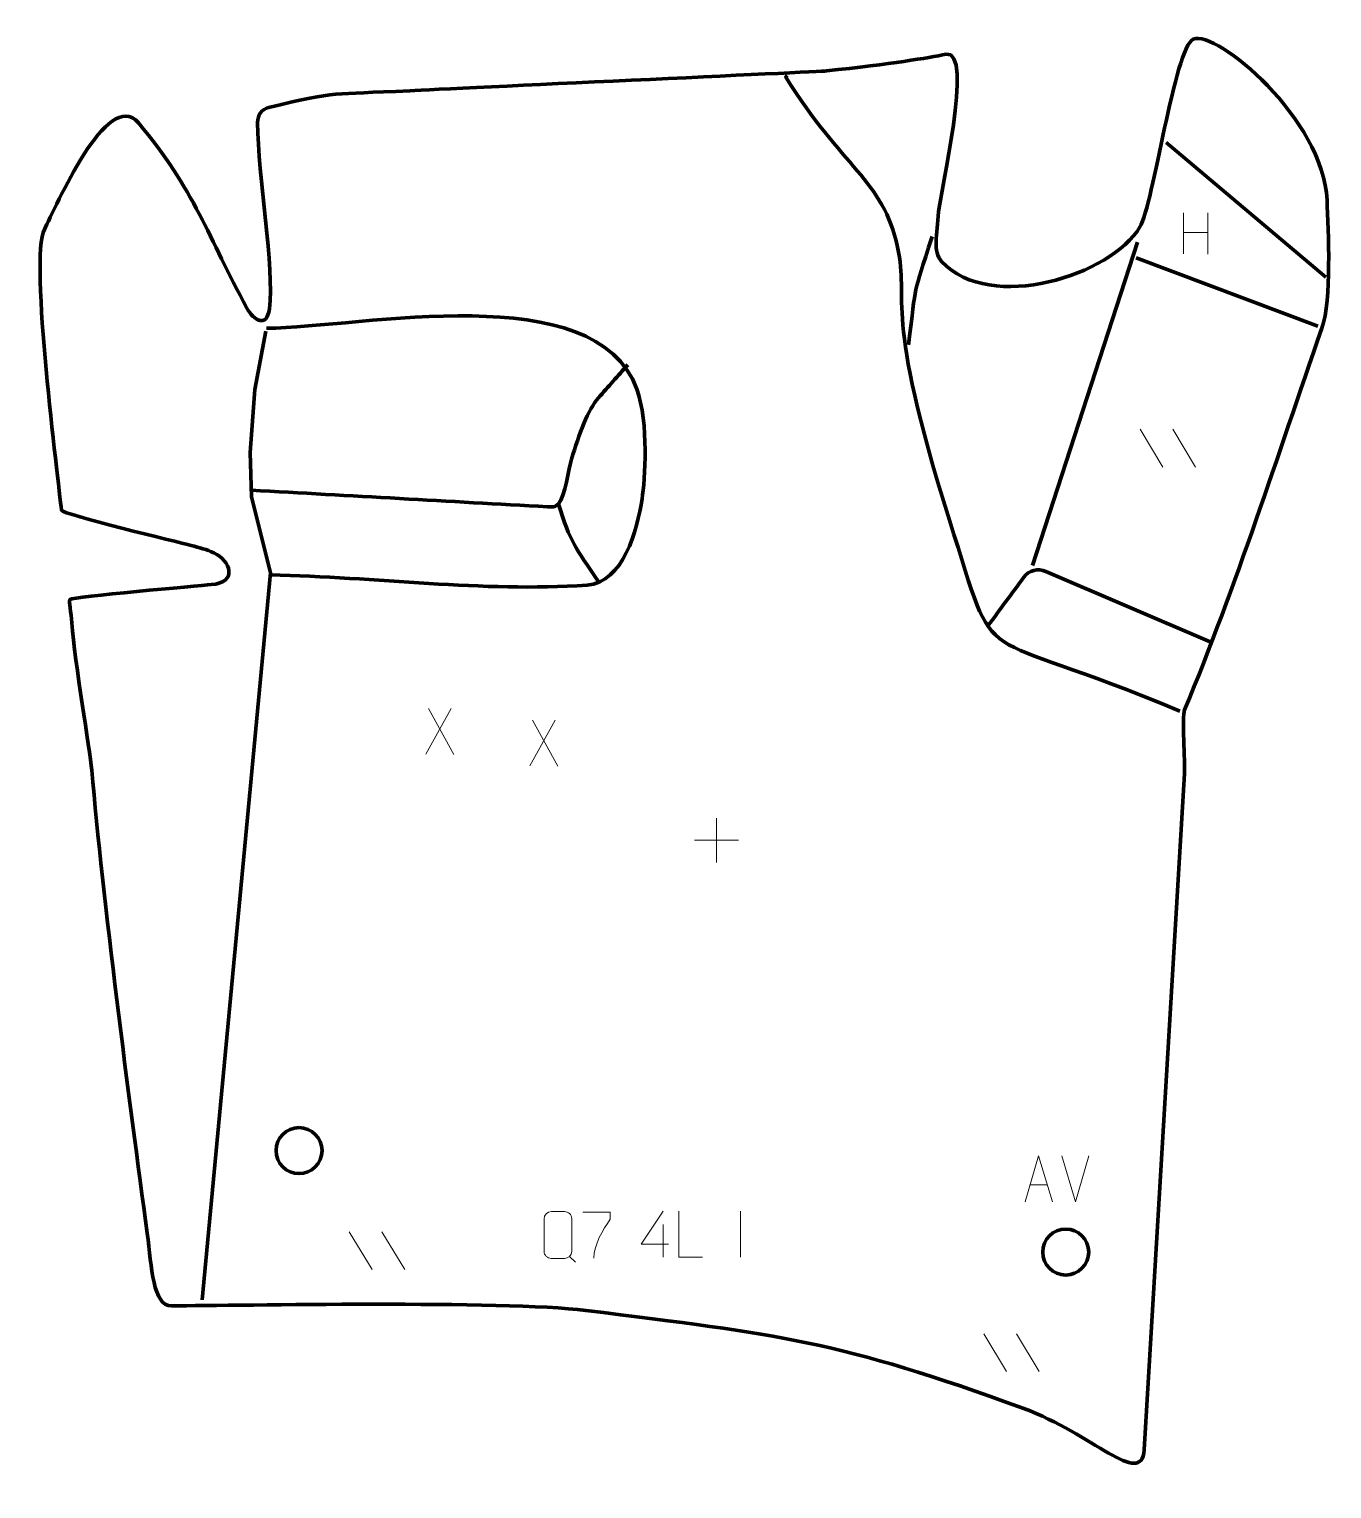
# Model space of a CAD drawing. Header units: millimetres. Extents: x 867 to 1575, y 150 to 943.
import ezdxf

# ---------------------------------------------------------------- set-up
doc = ezdxf.new("R2010")
doc.units = ezdxf.units.MM
doc.header["$MEASUREMENT"] = 0
doc.layers.add('layer 1', color=7, linetype='Continuous')
doc.layers.add('layer 2', color=7, linetype='Continuous')

msp = doc.modelspace()

# ---------------------------------------------------------------- linework, layer by layer
at = {"layer": 'layer 1', "color": 142, "lineweight": 200}
for centre in [(1013.5533, 333.7008), (1430.1843, 278.579)]:
    msp.add_ellipse(centre, major_axis=(0, 12.5), ratio=1, dxfattribs=at)
at = {"layer": 'layer 1', "color": 230, "lineweight": 200}
msp.add_open_spline([(997.1923, 900.52), (1036.2206, 909.7032), (1029.6281, 907.2902), (1073.9465, 909.5737), (1073.9465, 909.5737), (1095.4998, 910.6842), (1297.9419, 920.0401), (1300.1544, 920.2807), (1300.1544, 920.2807), (1335.5902, 924.1355), (1355.3593, 927.3326), (1365.2433, 929.3561), (1365.2433, 929.3561), (1380.503, 932.4802), (1361.7917, 852.7144), (1361.1401, 843.691), (1361.1401, 843.691), (1360.248, 831.3371), (1357.7815, 822.0301), (1362.7756, 816.7295), (1362.7756, 816.7295), (1389.4856, 788.3804), (1454.8022, 809.2602), (1470.5603, 835.5237), (1470.5603, 835.5237), (1477.735, 847.4815), (1489.4534, 933.1172), (1499.5082, 937.5043), (1499.5082, 937.5043), (1512.0566, 942.9794), (1570.3723, 893.9786), (1572.1915, 850.03), (1572.1915, 850.03), (1572.8975, 832.9756), (1574.7979, 796.0072), (1569.4009, 780.4888), (1569.4009, 780.4888), (1544.7693, 709.6631), (1523.1831, 641.694), (1494.8287, 573.1423), (1494.8287, 573.1423), (1493.2714, 569.3773), (1495.0903, 544.9127), (1494.707, 538.5008), (1494.707, 538.5008), (1494.707, 538.5008), (1472.7883, 171.1463), (1472.7883, 171.1463), (1472.7883, 171.1463), (1471.5238, 149.9513), (1444.2197, 180.0791), (1407.427, 193.5569), (1407.427, 193.5569), (1307.2582, 230.2506), (1274.5101, 233.8993), (1169.4283, 246.8506), (1169.4283, 246.8506), (1124.4924, 252.389), (981.3994, 249.4842), (944.2574, 249.3693), (944.2574, 249.3693), (933.953, 249.3374), (933.5968, 270.1814), (931.0606, 288.7802), (931.0606, 288.7802), (921.248, 360.7397), (906.9283, 471.2028), (900.924, 540.4215), (900.924, 540.4215), (899.9366, 551.8041), (891.6268, 598.61), (890.1609, 620.3723), (890.1609, 620.3723), (889.7699, 626.178), (888.2783, 632.0537), (889.1303, 633.1465), (889.1303, 633.1465), (890.1101, 634.4033), (959.2034, 640.7086), (965.8073, 641.2068), (965.8073, 641.2068), (980.7006, 642.3304), (976.2796, 654.2441), (967.192, 658.4968), (967.192, 658.4968), (963.577, 660.1884), (959.1499, 661.3383), (954.9235, 662.4894), (954.9235, 662.4894), (948.0816, 664.353), (884.6397, 679.3778), (884.4138, 681.7035), (884.4138, 681.7035), (882.8527, 697.7708), (866.919, 818.4573), (875.1649, 834.2212), (875.1649, 834.2212), (881.1128, 845.5921), (909.42, 911.9886), (926.3387, 892.0322), (926.3387, 892.0322), (956.6204, 856.3133), (964.3716, 829.4875), (985.266, 791.3605), (985.266, 791.3605), (988.8173, 784.8803), (996.072, 780.4188), (997.4438, 791.0132), (997.4438, 791.0132), (1000.39, 813.7656), (991.1009, 862.8152), (991.0352, 892.3203), (991.0352, 892.3203), (991.0265, 896.2229), (993.3933, 899.6261), (997.1923, 900.52)], degree=3, knots=[0, 0, 0, 0, 0.03333333, 0.03333333, 0.03333333, 0.03333333, 0.06666667, 0.06666667, 0.06666667, 0.06666667, 0.1, 0.1, 0.1, 0.1, 0.13333333, 0.13333333, 0.13333333, 0.13333333, 0.16666667, 0.16666667, 0.16666667, 0.16666667, 0.2, 0.2, 0.2, 0.2, 0.23333333, 0.23333333, 0.23333333, 0.23333333, 0.26666667, 0.26666667, 0.26666667, 0.26666667, 0.3, 0.3, 0.3, 0.3, 0.33333333, 0.33333333, 0.33333333, 0.33333333, 0.36666667, 0.36666667, 0.36666667, 0.36666667, 0.4, 0.4, 0.4, 0.4, 0.43333333, 0.43333333, 0.43333333, 0.43333333, 0.46666667, 0.46666667, 0.46666667, 0.46666667, 0.5, 0.5, 0.5, 0.5, 0.53333333, 0.53333333, 0.53333333, 0.53333333, 0.56666667, 0.56666667, 0.56666667, 0.56666667, 0.6, 0.6, 0.6, 0.6, 0.63333333, 0.63333333, 0.63333333, 0.63333333, 0.66666667, 0.66666667, 0.66666667, 0.66666667, 0.7, 0.7, 0.7, 0.7, 0.73333333, 0.73333333, 0.73333333, 0.73333333, 0.76666667, 0.76666667, 0.76666667, 0.76666667, 0.8, 0.8, 0.8, 0.8, 0.83333333, 0.83333333, 0.83333333, 0.83333333, 0.86666667, 0.86666667, 0.86666667, 0.86666667, 0.9, 0.9, 0.9, 0.9, 0.93333333, 0.93333333, 0.93333333, 0.93333333, 1, 1, 1, 1], dxfattribs=at)
at = {"layer": 'layer 2', "color": 142, "lineweight": 200}
for points, knots in [([(1278.862, 917.8101), (1278.5853, 917.5224), (1278.3085, 917.2347), (1278.0318, 916.947), (1278.0318, 916.947), (1308.4792, 868.1158), (1331.0382, 860.9871), (1338.803, 824.6127), (1338.803, 824.6127), (1345.4757, 793.3541), (1330.5093, 792.2779), (1367.0426, 676.2308), (1367.0426, 676.2308), (1394.2327, 589.8622), (1377.1043, 621.0744), (1492.2926, 572.4402)], [0, 0, 0, 0, 0.2, 0.2, 0.2, 0.2, 0.4, 0.4, 0.4, 0.4, 0.6, 0.6, 0.6, 0.6, 1, 1, 1, 1]), ([(995.8875, 780.4852), (1047.8679, 781.0094), (1174.8786, 808.7962), (1197.1087, 747.449), (1197.1087, 747.449), (1203.7409, 729.1463), (1201.5554, 697.8175), (1199.9751, 687.8693), (1199.9751, 687.8693), (1197.2389, 670.6451), (1189.8529, 642.3286), (1170.1007, 640.9618), (1170.1007, 640.9618), (1112.7507, 636.9933), (1055.3786, 645.4594), (997.9001, 646.4556)], [0, 0, 0, 0, 0.2, 0.2, 0.2, 0.2, 0.4, 0.4, 0.4, 0.4, 0.6, 0.6, 0.6, 0.6, 1, 1, 1, 1]), ([(995.5453, 778.9108), (995.5453, 778.9108), (989.548, 747.1608), (989.548, 747.1608), (989.548, 747.1608), (989.548, 747.1608), (987.0786, 712.9414), (987.0786, 712.9414), (987.0786, 712.9414), (987.0786, 712.9414), (987.7841, 688.9525), (987.7841, 688.9525), (987.7841, 688.9525), (987.7841, 688.9525), (998.0147, 647.6775), (998.0147, 647.6775), (998.0147, 647.6775), (998.0147, 647.6775), (960.9738, 252.5661), (960.9738, 252.5661)], [0, 0, 0, 0, 0.16666667, 0.16666667, 0.16666667, 0.16666667, 0.33333333, 0.33333333, 0.33333333, 0.33333333, 0.5, 0.5, 0.5, 0.5, 0.66666667, 0.66666667, 0.66666667, 0.66666667, 1, 1, 1, 1]), ([(987.6796, 692.5036), (1041.3346, 689.4942), (1094.9896, 686.4846), (1148.6445, 683.4753), (1148.6445, 683.4753), (1151.2619, 683.3286), (1152.6151, 683.1338), (1154.5198, 685.1446), (1154.5198, 685.1446), (1158.0545, 688.876), (1160.2185, 704.4728), (1161.6691, 709.4221), (1161.6691, 709.4221), (1165.5705, 722.7332), (1170.6085, 736.3665), (1176.2329, 742.6796), (1176.2329, 742.6796), (1181.5663, 748.6661), (1186.9003, 754.6533), (1192.234, 760.6401)], [0, 0, 0, 0, 0.16666667, 0.16666667, 0.16666667, 0.16666667, 0.33333333, 0.33333333, 0.33333333, 0.33333333, 0.5, 0.5, 0.5, 0.5, 0.66666667, 0.66666667, 0.66666667, 0.66666667, 1, 1, 1, 1]), ([(1387.9397, 618.8274), (1394.4254, 627.6091), (1400.9111, 636.3908), (1407.3967, 645.1725), (1407.3967, 645.1725), (1410.1887, 648.953), (1415.0687, 650.2747), (1419.387, 648.4201), (1419.387, 648.4201), (1419.387, 648.4201), (1508.722, 610.0519), (1508.722, 610.0519)], [0, 0, 0, 0, 0.25, 0.25, 0.25, 0.25, 0.5, 0.5, 0.5, 0.5, 1, 1, 1, 1])]:
    msp.add_open_spline(points, degree=3, knots=knots, dxfattribs=at)
for points in [[(1484.8159, 881.4852), (1484.8159, 881.4852), (1571.5993, 808.1956), (1571.5993, 808.1956)], [(1357.6018, 830.3184), (1346.7379, 796.2206), (1349.314, 807.195), (1344.7254, 771.4045)], [(1412.105, 651.5476), (1412.105, 651.5476), (1469.1654, 827.3186), (1469.1654, 827.3186)], [(1468.5007, 818.7575), (1468.5007, 818.7575), (1567.2786, 781.5394), (1567.2786, 781.5394)], [(1154.4031, 685.5233), (1161.2208, 663.3695), (1163.1381, 662.5028), (1176.5132, 642.4768)]]:
    msp.add_open_spline(points, degree=3, dxfattribs=at)
at = {"layer": 'layer 2', "color": 250, "lineweight": 9}
for points in [[(1494.263, 843.1287), (1494.263, 843.1287), (1494.263, 820.936), (1494.263, 820.936)], [(1507.3787, 843.1287), (1507.3787, 843.1287), (1507.3787, 820.7784), (1507.3787, 820.7784)], [(1494.2805, 832.4863), (1494.2805, 832.4863), (1507.3787, 832.4863), (1507.3787, 832.4863)], [(1470.6583, 725.6361), (1470.6583, 725.6361), (1483.0226, 705.0918), (1483.0226, 705.0918)], [(1488.3882, 725.6361), (1488.3882, 725.6361), (1500.7525, 705.0918), (1500.7525, 705.0918)], [(1096.2703, 573.9541), (1096.2703, 573.9541), (1082.5297, 549.0583), (1082.5297, 549.0583)], [(1083.9843, 573.9541), (1083.9843, 573.9541), (1097.7249, 549.0006), (1097.7249, 549.0006)], [(1152.7147, 567.6041), (1152.7147, 567.6041), (1138.9741, 542.7083), (1138.9741, 542.7083)], [(1140.4287, 567.6041), (1140.4287, 567.6041), (1154.1693, 542.6506), (1154.1693, 542.6506)], [(1240.474, 514.2747), (1240.474, 514.2747), (1240.474, 490.2968), (1240.474, 490.2968)], [(1228.4851, 502.2857), (1228.4851, 502.2857), (1252.463, 502.2857), (1252.463, 502.2857)], [(1435.4791, 305.8824), (1435.4791, 305.8824), (1428.1573, 330.836), (1428.1573, 330.836)], [(1442.801, 330.836), (1442.801, 330.836), (1435.4792, 305.8824), (1435.4792, 305.8824)], [(1410.8422, 315.1391), (1410.8422, 315.1391), (1420.3379, 315.1391), (1420.3379, 315.1391)], [(1211.3762, 293.5391), (1211.3762, 293.5391), (1211.3762, 275.8744), (1211.3762, 275.8744)], [(1253.4761, 300.8485), (1253.4761, 300.8485), (1253.4761, 275.8744), (1253.4761, 275.8744)], [(1040.8841, 289.6022), (1040.8841, 289.6022), (1053.2484, 269.0579), (1053.2484, 269.0579)], [(1058.614, 289.6022), (1058.614, 289.6022), (1070.9783, 269.0579), (1070.9783, 269.0579)], [(1160.5967, 276.233), (1160.5967, 276.233), (1163.8069, 273.0261), (1163.8069, 273.0261)], [(1385.7331, 234.1744), (1385.7331, 234.1744), (1398.0974, 213.6301), (1398.0974, 213.6301)], [(1403.463, 234.1744), (1403.463, 234.1744), (1415.8273, 213.6301), (1415.8273, 213.6301)]]:
    msp.add_open_spline(points, degree=3, dxfattribs=at)
for points, knots in [([(1408.1196, 305.8897), (1408.1196, 305.8897), (1415.4906, 330.8432), (1415.4906, 330.8432), (1415.4906, 330.8432), (1415.4906, 330.8432), (1423.0605, 305.8897), (1423.0605, 305.8897)], [0, 0, 0, 0, 0.33333333, 0.33333333, 0.33333333, 0.33333333, 1, 1, 1, 1]), ([(1150.6666, 300.5344), (1153.0344, 300.5344), (1155.4024, 300.5344), (1157.7704, 300.5344), (1157.7704, 300.5344), (1159.7522, 300.5706), (1161.7795, 299.0521), (1161.8066, 296.5705), (1161.8066, 296.5705), (1161.8063, 290.7199), (1161.8063, 284.869), (1161.8066, 279.0176), (1161.8066, 279.0176), (1161.6644, 276.6523), (1159.9569, 275.146), (1157.7704, 275.135), (1157.7704, 275.135), (1155.3964, 275.1355), (1153.0226, 275.1355), (1150.6491, 275.135), (1150.6491, 275.135), (1148.6892, 275.0278), (1146.6814, 276.9463), (1146.6929, 279), (1146.6929, 279), (1146.6932, 284.874), (1146.6932, 290.7478), (1146.6929, 296.6212), (1146.6929, 296.6212), (1146.6972, 298.7978), (1148.4754, 300.5481), (1150.6666, 300.5344)], [0, 0, 0, 0, 0.11111111, 0.11111111, 0.11111111, 0.11111111, 0.22222222, 0.22222222, 0.22222222, 0.22222222, 0.33333333, 0.33333333, 0.33333333, 0.33333333, 0.44444444, 0.44444444, 0.44444444, 0.44444444, 0.55555556, 0.55555556, 0.55555556, 0.55555556, 0.66666667, 0.66666667, 0.66666667, 0.66666667, 0.77777778, 0.77777778, 0.77777778, 0.77777778, 1, 1, 1, 1]), ([(1167.8419, 300.2599), (1167.8419, 300.2599), (1182.658, 300.2599), (1182.658, 300.2599), (1182.658, 300.2599), (1182.6577, 299.0103), (1182.6577, 297.7607), (1182.658, 296.5109), (1182.658, 296.5109), (1178.6636, 290.5138), (1173.7484, 282.6802), (1173.7484, 275.3014)], [0, 0, 0, 0, 0.25, 0.25, 0.25, 0.25, 0.5, 0.5, 0.5, 0.5, 1, 1, 1, 1]), ([(1214.3203, 282.778), (1214.3203, 282.778), (1199.4986, 282.778), (1199.4986, 282.778), (1199.4986, 282.778), (1199.4986, 282.778), (1211.3762, 300.8485), (1211.3762, 300.8485)], [0, 0, 0, 0, 0.33333333, 0.33333333, 0.33333333, 0.33333333, 1, 1, 1, 1]), ([(1232.8573, 275.8846), (1232.8573, 275.8846), (1219.9082, 275.8846), (1219.9082, 275.8846), (1219.9082, 275.8846), (1219.9082, 275.8846), (1219.9082, 300.8382), (1219.9082, 300.8382)], [0, 0, 0, 0, 0.33333333, 0.33333333, 0.33333333, 0.33333333, 1, 1, 1, 1])]:
    msp.add_open_spline(points, degree=3, knots=knots, dxfattribs=at)

doc.saveas('drawing.dxf')
